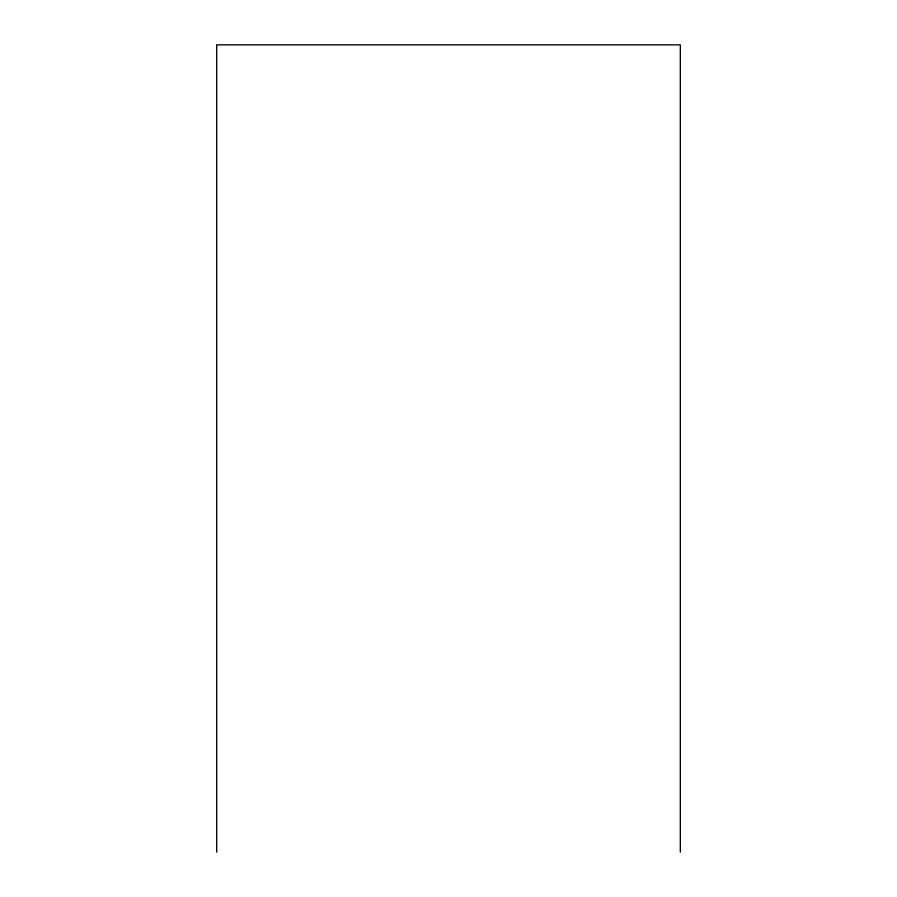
<?xml version="1.0" encoding="UTF-8"?>
<svg xmlns="http://www.w3.org/2000/svg" width="897" height="897" viewBox="0 0 897 897"><rect width="100%" height="100%" fill="white"/><g stroke="black" fill="none" stroke-linecap="round" stroke-linejoin="round"><path stroke-width="1.35" d="M680.318 852.15L680.318 44.85L216.682 44.85L216.682 852.15"/></g></svg>
